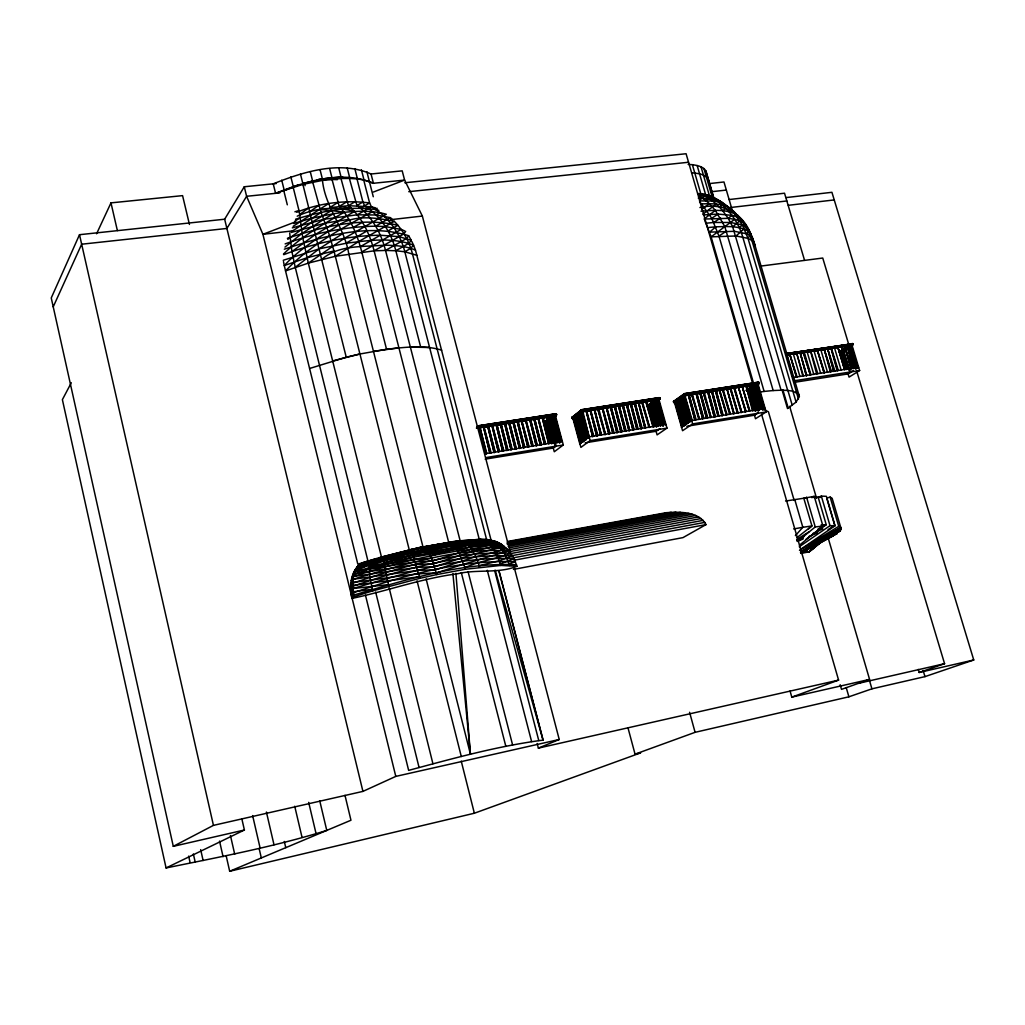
<?xml version="1.0" encoding="UTF-8"?>
<svg xmlns="http://www.w3.org/2000/svg" width="1025" height="1025" viewBox="0 0 1025 1025"><rect width="100%" height="100%" fill="white"/><g stroke="black" fill="none" stroke-linecap="round" stroke-linejoin="round"><path stroke-width="1.5" d="M756.629 382.902L758.269 382.171L759.243 383.055L757.744 384.349L684.79 395.752L683.931 393.767L684.508 394.164M841.768 352.1L840.487 350.934L841.999 350.922M782.152 390.256L787.507 408.565L796.079 402.107L748.019 238.377L742.382 224.936L733.887 213.149L734.015 211.611C723.765 203.001 711.901 193.943 697.974 193.533M748.058 389.948L747.084 391.255L746.777 389.436M675.078 401.185C676.244 404.862 671.247 400.532 674.873 400.993M657.807 398.097C667.749 396.906 639.869 408.373 649.44 404.99M573.821 417.636L573.142 418.802L571.873 417.662L581.611 409.68L659.203 397.623M554.012 414.523C561.662 412.05 548.516 423.043 546.799 422.915C542.071 422.082 550.374 417.226 551.309 416.445L557.715 442.249L550.873 416.803M582.584 411.576L581.508 409.731L582.443 410.628M796.079 402.107L799.372 396.496L798.744 394.266L792.876 391.204L787.687 390.435L742.689 236.877C738.666 222.963 729.992 210.484 718.294 201.925L718.563 200.49L714.271 199.17L698.281 198.12M704.752 220.426L711.119 236.852L736.001 235.981L748.019 238.377L750.825 233.943C742.382 212.598 722.522 202.245 699.934 207.562M840.936 351.985L853.082 344.016L785.855 353.689L852.967 343.798L851.711 345.438L786.688 354.752M796.579 392.498L751.902 240.439C748.506 231.983 745.739 221.221 737.026 216.877L737.526 215.173C726.597 208.78 713.118 210.343 701.01 211.201M409.385 550.118L358.648 565.236C351.665 573.962 351.972 586.249 354.381 596.601L351.972 598.421C348.474 584.583 351.306 563.43 368.731 561.123M516.549 564.749C461.096 562.161 406.694 579.676 353.984 595.012L351.037 593.552L353.023 588.517C405.221 573.283 459.174 555.896 514.127 558.74L516.959 566.287C498.393 573.769 477.278 569.054 457.727 573.731C421.659 578.382 387.347 590.964 351.972 598.421M276.378 183.513L244.27 186.755L224.654 219.209L79.502 234.699L51.25 297.955L173.289 846.342L244.411 830.007L241.9 819.103M53.223 306.834L81.654 244.219L226.884 228.447L246.602 196.3L244.27 186.755M96.581 233.777L110.982 202.873L182.578 195.634L189.446 224.449M71.302 382.748L62.384 399.648L166.076 867.957C219.939 856.938 274.123 846.765 326.77 830.429L319.762 800.884M828.085 529.605L834.722 525.364L826.727 498.137L830.147 497.087L832.146 498.291L841.217 529.067L840.128 530.95L800.909 553.18L837.22 533.397L834.722 532.552M499.47 544.121L501.891 544.672C490.475 536.37 475.536 541.443 462.698 541.392C425.349 544.698 388.821 555.038 355.047 571.309L352.741 574.948L369.231 569.029L413.844 557.126L487.951 543.737L501.891 544.672L506.67 548.529L512.564 555.922L514.127 558.74L500.264 563.891L500.661 565.441L516.959 566.287M405.669 231.304L404.042 233.828L374.112 250.83L335.329 256.288L308.307 263.118L285.539 270.907L357.815 564.147L381.467 557.011L418.264 547.786L453.357 541.546L479.277 539.432L486.606 539.56L493.525 541.085L479.636 539.381L460.904 540.7L422.992 546.966L348.756 253.777C344.554 227.396 325.04 207.153 322.478 180.4L302.875 184.385L275.584 193.315L273.227 183.834C303.31 171.88 339.813 160.22 371.037 173.994L402.197 170.855L404.606 180.08L422.351 216.057L511.449 556.767M284.348 249.19C323.58 236.224 367.796 223.053 408.642 235.712L406.643 238.441L385.528 250.433L374.112 250.83C369.705 233.956 361.992 217.121 348.398 205.692L340.992 178.529L322.478 180.4M408.642 235.712L411.268 240.324L408.898 243.271L395.829 250.753L385.528 250.433C381.069 232.995 371.857 216.083 356.931 205.525L349.384 178.44L340.992 178.529M748.455 231.343C738.692 225.5 726.674 226.525 715.77 226.82L709.633 232.124L734.464 231.304L746.469 233.738L748.455 231.343L750.825 233.943L754.285 243.015L799.372 396.496M700.037 200.887L712.683 201.054L714.271 199.17C727.02 204.603 737.731 214.161 745.982 225.462L750.825 233.943L755.143 246.051L752.734 238.415L750.582 234.84M358.648 565.236L356.636 567.543L382.146 557.152M795.387 535.652L802.831 527.298L811.877 525.953L796.989 537.625M801.358 553.359L809.071 551.847L816.592 544.134M295.559 219.235C321.338 211.317 348.82 205.666 375.816 209.612L377.174 208.293M283.438 254.11C301.017 236.724 322.849 224.373 344.246 212.29C358.225 211.009 372.652 210.292 386.284 214.263L344.272 238.364L308.307 263.118L381.467 557.011M743.637 222.886L739.858 220.811L732.657 226.794L781.088 390.205L787.687 390.435M284.963 247.089L301.991 233.431L323.913 219.273L333.522 213.725L344.246 212.29C352.907 224.039 358.122 237.928 361.774 251.958L386.54 349.269C404.734 347.321 423.838 344.682 441.673 350.14M688.147 164.397L692.375 164.679L700.793 193.687L712.683 201.054L719.601 207.268L722.087 204.923L726.763 206.358L732.363 210.65M804.433 550.758L809.071 551.847L819.411 542.263M287.794 239.338L312.266 221.951L331.562 210.561L344.246 212.29L339.224 206.422L331.959 179.183M821.268 541.982L809.071 551.847L821.794 540.213M739.294 227.729L742.382 224.936L746.213 227.025L736.001 235.981M702.894 214.187L716.257 204.039L722.087 204.923M732.657 226.794L728.198 218.338L722.715 210.727L725.636 208.177M701.92 209.241L709.351 203.693L716.257 204.039M808.418 528.964L811.941 525.94L803.792 498.227L785.586 501.046M484.095 427.092L491.065 452.781L489.886 453.242L483.531 427.041L489.886 453.242M821.358 541.853L809.071 551.847L823.152 539.906M809.071 551.847L819.821 542.776M492.577 425.772L499.559 451.397M714.271 199.17L710.017 196.672L698.96 195.557L706.058 200.721L710.017 196.672L714.092 197.927L719.332 201.233M522.02 421.16L529.041 446.618L527.849 447.092L521.482 421.108L527.849 447.092M800.41 539.048L815.247 526.94L822.947 526.081L814.26 496.356L803.856 498.214L806.931 497.919M799.462 545.185L822.947 526.081M367.937 560.944L295.251 267.307L319.108 248.87L342.632 233.636M526.197 420.506L533.231 445.952L532.039 446.413L525.658 420.455L532.039 446.413M485.619 453.934L479.277 427.707L485.619 453.934L486.388 453.806L480.033 427.592L486.811 453.46M296.738 212.278C319.172 203.065 345.271 199.811 369.602 202.95L371.447 206.832C388.142 216.442 400.16 233.188 404.824 251.791L479.277 539.432M494.127 452.55L487.772 426.374L494.127 452.55L495.318 452.089L488.541 426.259L494.896 452.435M538.689 418.559L545.723 443.915L544.531 444.389L538.151 418.507L544.531 444.389M502.609 451.179L496.241 425.055L502.609 451.179L503.8 450.718L497.01 424.939L503.365 451.051M781.088 390.205L773.183 390.538L724.765 226.487L715.348 210.381L704.072 219.043L728.198 218.338L731.94 215.365L737.026 216.877M506.837 450.5L500.469 424.401L506.837 450.5L508.028 450.026L501.225 424.273L507.593 450.372M499.316 543.122C449.988 540.226 400.429 558.523 353.83 572.283L356.072 569.054C400.045 551.104 448.847 537.074 496.638 541.828L498.252 543.852L499.316 543.122L486.773 539.547L479.636 539.381C490.68 542.494 497.074 553.59 500.264 563.891M545.3 421.583L552.629 415.778M545.274 421.852L552.565 416.073M545.313 422.121L553.795 415.394M545.415 422.377L553.923 415.65L556.139 415.561L476.407 428.014M545.582 422.607L554.128 415.843M545.787 422.8L554.41 415.983M551.347 443.722L546.222 422.62L546.966 422.505L552.539 443.287M553.052 442.428L547.914 421.288L548.644 421.173L555.422 446.426L554.243 446.887L554.973 446.759M555.153 442.621L549.592 419.955L550.335 419.84L556.332 442.172M559.381 443.005L552.539 417.623L556.601 414.407L477.407 426.772M546.03 422.928L551.091 418.93M551.54 418.572L556.626 414.702L477.548 427.041M546.299 422.992L556.549 414.997L477.676 427.322M515.268 449.129L508.9 423.082L515.268 449.129L516.459 448.668L509.643 422.966L516.023 449.001M519.47 448.45L513.089 422.428L519.47 448.45L520.662 447.976L513.845 422.3L520.226 448.322M523.66 447.771L517.292 421.762L523.66 447.771L524.416 447.643L518.035 421.647L524.851 447.297M571.899 417.406L581.739 409.692M571.873 417.662L582.033 409.923M571.912 417.931L581.482 410.525L660.151 398.251M536.203 445.734L529.822 419.802L536.203 445.734L536.959 445.606L530.578 419.686L537.408 445.273M572.014 418.187L581.572 410.807L660.177 398.533M572.181 418.418L581.7 411.076L660.113 398.827L648.761 406.746L657.678 399.66M739.858 220.811L734.682 219.286L711.119 236.852L753.593 383.376M572.386 418.61L581.841 411.32L659.946 399.109L648.761 406.746M572.629 418.738L582.597 411.166M573.142 418.802L582.61 411.397M573.385 418.725L582.853 411.512L589.273 437.137M540.38 445.055L533.987 419.161L540.38 445.055L541.572 444.594L534.743 419.033L541.123 444.94M586.697 411.051L593.808 436.137M283.707 254.674L291.92 251.599L315.457 234.418L354.432 211.47C335.444 205.974 314.97 207.934 297.212 216.185M351.037 593.552C403.312 575.614 459.495 559.612 515.46 561.7L508.874 563.942L509.271 565.48M590.772 410.41L597.882 435.471L596.678 435.933L590.259 410.359L596.678 435.933M594.82 409.782L601.47 435.164L594.577 409.962M552.834 443.043L546.44 417.213L552.834 443.043L554.025 442.582L547.183 417.098L553.577 442.915M598.869 409.142L605.519 434.498L604.788 434.613L597.895 409.449L605.519 434.498M351.575 596.845L353.984 595.012M557.421 442.031L550.579 416.56L557.702 442.467M602.918 408.514L610.042 433.498L608.837 433.959L602.405 408.463L608.837 433.959M552.539 448.168L553.731 447.707M556.396 445.26L553.282 448.04L485.184 459.149M606.954 407.886L614.077 432.845L612.873 433.306L606.441 407.822L612.873 433.306M308.307 263.118L302.772 237.915L299.697 214.545L308.73 207.78L302.875 184.385M555.447 415.804L563.302 444.978L554.269 451.756L553.282 448.04M579.766 443.722L580.483 443.607L573.705 418.572L572.975 418.687L579.766 443.722L589.132 436.893M582.828 441.967L582.097 442.083L575.281 416.983L576.012 416.868L582.828 441.967L575.563 417.226M638.972 402.876L645.648 428.002L638.716 403.068M658.998 399.609L666.98 428.104L590.144 440.609L580.893 447.387L579.894 443.697M642.688 402.441L649.619 427.348L648.915 427.463L641.983 402.556L649.619 427.348M646.916 401.633L653.591 426.708L652.887 426.823L645.942 401.928L653.591 426.708M648.133 405.195L655.052 400.224L661.509 425.426M648.018 405.682L657.332 398.943M648.056 405.951L657.473 399.468M653.668 425.234L648.518 406.784L658.293 399.724L665.251 424.555L657.794 400.083M699.55 200.195L704.944 195.877L697.961 194.097M616.909 432.653L610.477 407.194L616.909 432.653L618.113 432.191L611.195 407.079L617.627 432.537M806.098 539.188L811.134 535.562M816.169 531.949L826.24 524.71L818.168 497.215L811.646 497.471M620.932 431.999L614.5 406.566L620.932 431.999L622.137 431.538L615.218 406.451L621.65 431.884M624.955 431.346L618.511 405.938L624.955 431.346L625.673 431.23L619.241 405.823L626.147 430.897M673.489 401.428L684.239 393.805M673.463 401.685L684.367 393.959M673.502 401.954L683.957 394.535L759.217 382.786M673.604 402.197L684.034 394.804L759.243 383.055L746.853 391.294L747.52 391.191M673.771 402.428L684.149 395.061L759.179 383.35M673.976 402.607L684.277 395.304L759.012 383.632L747.327 391.319M674.207 402.735L684.418 395.509L758.769 383.888M292.151 231.202L321.056 212.47L312.715 182.142M674.45 402.799L684.559 395.65L758.462 384.093M674.706 402.799L684.867 395.701M684.969 395.688L692.195 420.199L681.548 427.118M640.958 428.757L634.513 403.44L640.958 428.757L642.163 428.296L635.218 403.325L641.663 428.642M692.49 394.651L699.473 419.276L698.768 419.392L691.785 394.766L699.473 419.276M309.588 368.488L346.245 357.213L309.627 211.791L318.596 205.513M704.367 392.652L711.094 417.393L710.402 417.508L703.406 392.947L711.094 417.393M656.846 426.182L650.388 400.954L656.846 426.182L657.55 426.067L651.106 400.852L658.05 425.721M321.76 259.428C338.634 244.616 362.991 247.102 384.029 245.154C394.625 245.423 405.631 245.782 415.471 250.151L491.052 540.111L489.104 540.213L496.638 541.828L495.921 542.34L498.252 543.852M850.904 343.9L852.518 343.503M293.124 226.294L328.372 203.744M655.385 431.384L656.577 430.936M585.173 442.838L656.077 431.269L659.78 428.706M719.768 390.243L727.033 414.548M572.155 416.97L573.564 417.149M666.98 428.104L657.089 434.895L656.077 431.269M723.33 389.833L730.338 414.267L729.659 414.382L722.651 389.936L730.338 414.267M799.257 546.773L830.007 525.671L835.042 525.761L826.393 496.331L821.345 496.1L818.181 497.227L820.717 497.343L818.181 497.227M727.161 389.231L734.169 413.652M800.551 549.387L835.042 525.761M545.556 421.16L546.773 421.134M730.979 388.629L738 413.037L737.308 413.139L730.3 388.744L738 413.037M734.797 388.039L741.805 412.409L741.126 412.524L734.105 388.142L741.805 412.409M738.602 387.437L746.149 411.448M786.79 355.201L793.094 377.764L790.788 370.063M294.739 221.323L299.928 217.812M681.92 426.797L675.027 402.338L675.718 402.236L682.612 426.682L681.42 427.143L682.112 427.028L675.232 402.582L674.54 402.684L682.56 430.718L692.644 423.914L766.149 411.947L758.077 384.119M684.008 395.983L690.978 420.647L765.111 408.373L763.074 409.692L756.053 385.477L755.374 385.579L762.536 410.038M690.389 421.48L689.684 421.595L682.727 396.957L683.432 396.842L690.389 421.48L682.932 397.2L682.227 397.316L689.184 421.941M742.408 386.848L749.954 410.833M789.993 354.855L797.078 376.893M694.886 420.019L688.403 395.009L694.886 420.019L696.09 419.558L689.108 394.907L695.578 419.904M392.37 219.504L390.435 217.672L375.662 226.192C344.746 226.538 314.086 233.264 285.142 243.899M746.469 386.066L753.695 410.397M793.452 354.343L799.923 376.444M749.98 385.656L757.911 410.897M800.358 353.292L806.944 375.598M746.367 389.974L755.207 384.042M746.354 390.218L756.399 383.478M746.392 390.487L756.424 383.747L757.744 384.349M773.183 390.538L764.125 391.422L718.973 236.07L711.747 218.312L718.038 214.084L731.94 215.365M718.973 236.07L726.533 231.009M746.495 390.73L756.553 383.991M746.648 390.948L756.757 384.17M746.853 391.14L757.039 384.311M807.239 352.254L813.837 374.522M706.11 223.207L713.861 222.463L720.511 218.017M810.954 351.562L817.796 373.664M714.258 416.88L707.788 391.986L714.258 416.88L715.476 416.419L708.48 391.883L714.963 416.765M814.106 351.216L820.705 373.459M817.54 350.704L824.651 372.588M721.972 415.625L715.488 390.781L721.972 415.625L723.189 415.176L716.18 390.679L722.663 415.522M820.948 350.191L827.559 372.382M824.369 349.679L831.493 371.524M725.815 415.01L726.507 414.894L719.332 390.179L726.341 414.664M827.777 349.153L834.914 370.986L833.773 371.422L827.688 348.91L833.773 371.422M831.454 348.462L838.322 370.461M834.581 348.128L841.192 370.256M837.976 347.616L845.113 369.397M500.661 565.441L465.401 569.259L436.804 574.564L431.525 558.317L425.349 547.542L424.414 546.722L409.282 549.951L335.329 256.288L358.737 241.516L394.305 221.336C403.004 230.241 409.218 241.464 412.357 253.495L486.606 539.56M841.358 347.103L847.893 368.962M796.451 376.982L789.878 354.612L796.566 377.226M844.741 346.604L851.89 368.334M744.932 411.909L745.623 411.794L738.448 387.194L745.47 411.563M840.487 350.934L849.277 345.22M840.474 351.152L850.468 344.656M840.513 351.396L850.494 344.9L851.711 345.438M749.275 410.948L742.241 386.604L749.429 411.179M802.87 376.239L796.797 353.561L803.498 376.149M840.603 351.613L850.596 345.118M840.756 351.818L850.801 345.297M846.163 369.628L840.936 352.139L847.611 347.898M855.491 368.974L848.879 346.975L853.108 344.259L786.021 354.368M841.358 352.164L853.043 344.528L786.124 354.612M375.739 207.934L371.447 206.832L357.251 214.802L323.913 219.273L292.343 227.858M809.776 375.163L810.916 374.727L804.317 352.433L803.19 352.869L810.288 374.83M756.335 410.064L757.014 409.949L749.839 385.413L756.86 409.718M760.793 409.334L754.298 384.708M816.656 374.087L810.685 351.742M753.798 415.33L754.989 414.882M758.346 412.409L754.464 415.215L686.788 426.259M756.86 384.58L764.432 408.488M824.036 372.677L817.438 350.447L824.138 372.921M766.149 411.947L755.489 418.751L754.464 415.215M830.365 371.947L824.279 349.423L830.878 371.614M837.182 370.883L831.096 348.398L837.707 370.55M844.51 369.487L837.886 347.373L844.587 369.73M851.288 368.436L844.664 346.347L851.032 370.038M796.681 539.56L808.879 531.898M337.866 202.489L329.589 207.691L348.398 205.692L371.447 206.832M854.671 367.898L848.649 345.745M847.483 373.997L848.598 373.574M849.994 372.421L843.434 350.512L850.071 372.652M850.891 345.668L858.04 367.373M794.413 382.338L848.085 373.907L853.364 370.589M817.771 544.339L837.22 533.397L818.783 542.34M852.018 345.233L859.629 370.525L849.046 377.123L848.085 373.907M838.745 526.35L799.487 550.31L840.718 527.401L838.745 526.35L830.147 497.087M801.652 551.219L840.718 527.401M404.529 230.83L401.121 229.421L361.774 251.958M346.898 201.784L339.224 206.422L351.472 208.421M283.22 260.299L319.108 248.87L345.848 243.309L367.065 230.894M348.398 205.692L355.303 201.63M357.251 214.802L376.047 214.981L379.968 212.675M356.931 205.525L362.914 202.015L356.995 178.901L349.384 178.44M362.914 202.015L364.657 205.91C380.595 215.865 391.281 232.726 395.829 250.753L404.824 251.791L410.807 248.293L413.549 245.142L411.845 241.528M360.326 246.641L380.301 235.225L399.238 236.685L411.268 240.324M394.305 221.336C376.406 217.761 355.137 214.392 339.147 224.885C319.8 236.826 299.787 248.665 284.284 265.552L285.539 270.907C309.793 245.18 341.722 228.46 372.459 211.662M507.58 541.469L666.353 512.679C679.831 511.821 698.345 511.142 706.046 524.595L682.996 537.613L513.423 569.413M841.217 529.067L800.41 552.206L840.128 530.95L825.932 538.189M360.493 208.242L369.602 202.95L363.683 179.913L356.995 178.901M388.052 230.984L397.867 225.257C360.967 216.89 322.516 226.73 287.384 238.3M353.202 227.473L362.478 222.31M801.089 553.436L806.649 550.412M796.976 540.406L803.946 536.664M817.873 529.195L826.227 524.71L821.025 525.005M173.289 846.342L213.443 825.368L362.927 791.39L395.791 776.399L559.24 739.499L514.038 566.684M820.359 542.161L833.056 535.998M166.076 867.957L244.411 830.007M797.194 540.995L802.882 538.292M812.825 533.577L822.767 528.862M275.571 193.328C305.668 181.271 342.119 169.804 373.433 183.283L371.037 173.994M282.259 191.316L298.608 184.718M797.36 541.443L803.126 538.983M808.892 536.511L817.54 532.821M831.954 526.645L834.837 525.415M508.874 563.942C506.004 554.653 500.328 545.607 491.411 541.162C449.629 541.559 407.591 550.31 369.205 566.825L369.935 576.87L372.677 590.887L354.381 596.601M226.141 855.657L229.677 871.263L350.96 820.243L344.989 795.336M811.582 497.471L814.26 496.356M537.164 743.471L538.368 748.122L559.24 739.499M465.401 569.259L464.991 567.683C479.61 560.803 495.895 559.355 510.796 553.269C456.356 550.873 401.723 566.53 350.819 583.853L353.113 579.279C403.542 564.519 455.728 547.798 508.823 550.797C484.62 558.087 460.417 564.877 436.407 572.975C408.347 573.411 380.762 579.522 352.882 582.251L350.653 587.03C402.146 569.426 457.47 553.615 512.564 555.922L499.226 560.79L479.149 565.672C476.048 555.883 471.167 544.659 460.904 540.7M295.725 221.746L262.912 234.302L395.791 776.399M373.292 192.072L404.606 180.08L373.01 183.321M628.018 727.955L635.052 754.169L695.091 732.324L848.892 696.808L871.929 688.838L924.973 676.628L973.75 659.985L831.928 192.303L786.034 197.594M790.044 690.991L791.8 697.128L838.591 680.113L761.562 414.267M229.703 871.263L474.357 813.235L640.625 752.875L635.052 754.169M828.264 538.279L869.572 679.396L841.512 689.364L840.167 684.751M918.285 669.402L919.194 672.477L944.576 663.688L856.772 371.306M449.655 542.199L453.883 545.3L458.06 550.899L491.769 547.555L506.67 548.529L495.165 552.296L475.767 556.626L435.51 569.785L417.79 570.4L353.113 579.279L351.229 580.752L353.561 576.447C387.681 565.313 422.62 556.639 458.06 550.899C472.627 545.057 488.912 544.647 504.351 546.479L474.396 553.923L434.562 566.697L416.957 567.402L353.561 576.447L351.87 577.78L354.202 573.782L416.137 564.544L433.588 563.737L472.922 551.399L497.958 545.672M294.905 211.803L298.967 210.484L293.124 187.088M293.573 223.527L311.318 218.287L333.522 213.725M291.138 232.457L325.348 223.091L348.923 219.337M295.251 267.307L291.92 251.599C320.377 242.015 350.178 235.558 380.301 235.225M365.887 561.905L368.744 560.995M649.261 406.81L649.799 405.4M374.625 559.24L370.166 560.534L369.205 566.825L414.574 559.394L431.525 558.317M355.047 571.309L415.343 561.867L432.563 560.931L471.359 549.092L495.857 543.903L485.927 542.225L428.373 551.77L412.511 553.321L426.323 548.67L453.883 545.3C420.481 550.989 386.899 558.241 355.137 569.798L357.277 567.017L369.487 563.148L411.922 551.822L419.866 578.318L436.804 574.564M372.677 590.887L419.866 578.318M499.047 570.874L543.058 740.127C497.458 746.072 452.973 758.487 408.642 770.377L365.451 595.153M430.474 555.896L468.015 545.197L487.951 543.737M409.398 550.053L383.517 556.652L384.657 567.004L388.834 586.223M332.651 360.903L359.929 353.997L386.54 349.269M451.051 542.942L459.328 540.918M346.245 357.213L359.929 353.997M335.329 256.288L333.958 250.946L307 257.762L284.284 265.552L283.489 261.606M858.412 683.368L944.576 663.688M919.194 672.477L973.75 659.985M538.368 748.122L838.591 680.113M791.8 697.128L869.572 679.396M409.282 549.951L424.414 546.722L418.264 547.786M383.722 560.662C411.32 554.858 439.571 553.474 466.273 543.647L452.461 543.98L425.349 547.542M513.23 557.843L704.867 522.391M513.999 560.227L706.046 524.595M509.13 549.669L695.668 515.511M508.72 551.77L698.602 516.908M509.797 553.743L701.126 518.535M510.77 555.87L703.214 520.367M507.426 542.033L671.234 512.308M507.208 542.84L675.936 512.205M507.042 543.878L680.446 512.346M508.438 544.852L684.713 512.756M508.195 546.351L688.697 513.423M509.463 547.773L692.362 514.345M383.952 562.533L413.844 557.126M793.658 528.938L802.831 527.298L794.747 499.47M486.068 457.56L563.302 444.978M658.434 429.642L657.243 430.103L657.947 429.988M757.001 413.588L755.797 414.036L756.476 413.933M485.068 453.742L562.289 441.237M589.003 436.906L665.955 424.44M588.67 437.227L581.662 411.986L658.665 399.84M690.978 420.647L691.683 420.532L684.508 395.624M763.894 408.834L764.573 408.719L757.398 384.234M687.762 422.902L688.467 422.787L681.522 398.2L680.831 398.302L687.967 423.12M747.366 390.948L748.045 390.845M545.787 422.966L546.517 422.851L552.091 443.62M648.518 406.784L649.222 406.682L652.669 419.046M555.665 413.767L477.496 425.952L555.998 413.818M758.269 382.171L683.931 393.767L758.615 382.235M581.444 409.859L659.549 397.674M477.394 426.259L556.28 413.959M581.418 410.038L659.831 397.815M683.867 394.061L758.897 382.363M477.407 426.502L556.485 414.164M581.431 410.269L660.036 398.007M683.893 394.279L759.102 382.556M792.978 377.533L858.642 367.283L856.631 368.552L849.405 346.629M857.515 367.706L851.416 345.335M477.817 427.566L556.396 415.292M581.995 411.512L659.703 399.366M476.574 428.168L555.832 415.778M659.395 399.583L582.123 411.627L590.144 440.609M476.907 428.258L555.102 416.035M552.539 417.623L553.282 417.508L559.714 441.403M656.167 401.39L662.855 426.208M755.527 385.836L754.848 385.938L761.421 408.629M551.296 418.61L552.027 418.495L558.446 442.352M654.796 402.389L660.664 424.26M754.041 386.822L753.362 386.938L759.922 409.59M654.309 402.735L660.574 426.054M681.023 398.546L680.331 398.661L687.262 423.235M753.516 387.181L752.837 387.283L759.397 409.936M794.067 380.813L859.629 370.525M751.363 388.27L752.03 388.167L758.59 410.794M549.157 420.314L549.887 420.186L555.883 442.518M678.896 399.929L685.353 424.542M750.838 388.629L751.504 388.526M651.554 404.99L650.849 405.106L656.871 426.682M547.465 421.647L548.196 421.531L553.398 440.852M575.307 417.265L581.636 442.416M651.067 405.349L650.363 405.452L656.384 427.015M786.226 354.829L852.902 344.784M852.672 345.015L786.342 355.022L852.39 345.207M848.008 347.834L853.569 368.436M847.483 348.18L853.031 368.769M785.855 353.689L852.774 343.631M785.88 353.894L852.967 343.798M419.456 576.729L352.843 585.339L350.729 590.272L353.023 588.517L388.437 584.622M756.245 392.537L764.125 391.422M345.848 243.309C368.116 240.452 392.037 236.826 413.549 245.142L415.471 250.151M373.459 351.332L398.917 347.847M316.264 180.438L327.59 179.298L337.366 179.644M759.704 266.231L822.742 258.031L856.093 368.885M353.394 591.745L372.28 589.285M788.327 205.308L834.235 199.926M729.774 207.601L786.841 200.964M292.907 230.868L262.912 234.302L246.602 196.3L279.787 192.892M390.768 219.67L422.351 216.057M729.057 199.555L784.522 193.213L804.574 260.376M710.825 191.803L726.341 190.061M708.852 183.654L723.97 181.976L732.632 211.547M408.77 191.675L688.544 162.257M404.811 182.757L686.084 153.737L752.658 383.542M318.749 179.247L322.132 178.914M325.079 178.619L342.645 176.851M707.967 227.576L715.77 226.82M703.393 214.93L718.038 214.084M489.104 540.213L491.052 540.111L486.773 539.547M713.861 222.463L730.556 222.476L742.382 224.936M699.524 201.925L701.497 203.911L709.351 203.693L715.348 210.381M462.698 541.392L483.864 540.982L501.891 544.672M464.492 542.379L485.927 542.225M410.359 347.078L429.603 347.526M375.662 226.192L385.426 226.602L401.121 229.421M691.99 172.879C698.089 173.404 707.096 174.109 708.928 181.22M319.659 209.497L331.562 210.561M376.047 214.981L390.435 217.672M728.198 218.338L734.682 219.286M712.683 201.054L718.294 201.925M692.375 164.679C697.679 165.499 705.2 166.729 706.533 172.982L714.412 200.042M404.824 251.791L417.021 255.34M375.816 209.612L378.84 210.381M363.683 179.913L373.433 183.27M785.932 353.394L786.444 354.048M700.793 193.687L710.017 196.672L705.559 194.442L697.154 165.525M705.559 194.442L721.741 202.271L728.198 207.447M759.692 407.719L768.404 411.755L794.17 500.431M701.01 166.806L709.402 195.634L717.116 199.619L719.038 201.707M748.019 238.377L751.902 240.439L754.285 243.015L750.351 235.814L746.469 233.738M721.741 202.271L718.563 200.49L726.763 206.358L733.887 213.149M721.395 203.091L723.752 204.462L721.536 202.847M748.57 229.626L746.853 228.485L749.454 232.675M706.058 200.721L709.351 203.693M750.351 235.814L752.734 238.415M734.015 211.611L736.232 214.058M719.601 207.268L722.715 210.727M701.497 203.911L711.747 218.312M737.526 215.173L740.742 218.927M744.663 225.474L746.123 227.486M458.06 550.899L464.991 567.683M410.91 549.669L411.922 551.822M321.056 212.47L328.256 231.471L333.958 250.946M848.047 345.835L854.748 368.142M847.508 346.181L854.171 368.359M843.344 352.305L848.162 368.372M846.868 367.77L841.448 351.793L846.688 369.295M923.141 670.504L924.973 676.628M803.702 352.523L810.391 375.06M788.712 362.85L790.032 367.322M796.233 391.486L798.475 399.122M743.048 221.477L743.932 224.462M821.345 496.1L830.007 525.671M787.789 390.102L792.261 405.375M789.647 406.348L816.592 498.393M869.226 679.626L871.929 688.838M782.831 389.679L788.225 408.117M806.534 497.099L815.247 526.94M705.725 170.573L713.643 197.735M703.893 168.497L712.247 197.223M846.227 687.621L848.892 696.808M753.618 384.823L760.114 409.449L753.093 385.182M754.08 386.963L760.166 407.988M756.13 410.602L750.031 389.513L749.365 389.615L755.463 410.692M755.604 410.935L749.506 389.859L748.839 389.961L754.925 411.025M753.17 410.743L746.046 386.002L752.491 410.82M734.002 413.421L726.994 388.988L733.49 413.767M707.737 417.675L700.754 393.088L707.224 418.021M703.868 418.303L696.872 393.69L702.919 417.111M691.619 420.288L692.644 423.914M679.127 399.891L686.045 424.427M495.216 570.182L543.058 740.127L498.855 570.861M663.636 424.209L657.127 400.967L656.423 401.083L663.354 425.862M656.641 401.326L663.137 424.555M655.731 403.991L661.317 423.978M654.565 400.583L661.099 423.966M654.808 402.799L660.83 424.324M659.447 425.285L653.399 403.658L652.694 403.773L658.78 425.567M658.96 425.618L652.951 404.145L652.207 404.119L658.293 425.9M655.295 426.349L649.709 406.323L649.004 406.438L654.578 426.438M653.527 422.095L654.808 426.682M638.165 428.95L631.233 403.952L637.678 429.283M634.168 429.59L627.249 404.58L633.271 428.463M606.697 408.065L613.603 433.191M689.582 712.285L695.091 732.324M602.662 408.706L609.567 433.844M590.528 410.602L597.408 435.817M586.467 411.23L593.347 436.471M580.778 413.203L587.235 436.932M580.048 413.318L586.902 438.533M583.712 439.533L577.293 415.894L576.562 415.996L583.379 441.134M554.986 416.163L561.841 441.583M554.704 415.919L561.098 441.698L554.256 416.278M560.572 442.544L553.731 417.149L552.988 417.265L559.829 442.659M552.014 420.468L557.6 441.211M551.245 420.455L557.254 442.813M549.592 419.955L555.998 443.761M547.914 421.288L553.897 443.569M546.222 422.62L551.796 443.377M549.887 443.248L543.045 417.739L549.438 443.594M538.445 418.738L545.287 444.261M525.966 420.698L532.782 446.285M521.789 421.352L528.605 446.964M512.244 449.347L505.44 423.62L511.411 448.181M492.346 425.952L499.137 451.743M483.877 427.284L490.642 453.114M494.627 570.489L538.766 740.537M487.272 570.284L531.603 741.562M479.149 565.672L479.559 567.248M395.829 250.753L420.66 346.975M366.847 171.662L369.256 181.002M369.346 181.451L373.279 196.749M385.528 250.433L460.148 540.828L448.681 542.366L374.112 250.83M468.105 571.758L512.615 744.996M361.415 169.855L363.824 179.234M461.301 572.578L505.825 746.315M354.829 168.625L357.238 178.03M347.219 167.985L349.627 177.427M338.762 167.972L341.171 177.44M329.653 168.587L332.049 178.068M426.105 578.83L470.437 754.233L455.907 573.295M320.082 169.817L322.478 179.324M417.034 580.778L461.288 756.514M461.237 761.101L474.357 813.235M310.267 171.649L312.663 181.156L302.836 183.539L300.453 174.019M304.399 182.988L305.078 185.666M290.857 176.889L293.24 186.396M389.141 587.863L432.922 763.74M281.721 180.182L284.079 189.689M283.682 190.202L287.308 204.808M375.624 592.002L419.058 767.469M224.654 219.209L362.927 791.39M308.679 802.37L316.033 833.517M294.726 806.252L302.042 837.399M284.309 841.461L285.77 847.675M266.41 812.043L274.008 844.792M252.624 815.567L260.158 848.252M110.982 202.873L117.375 230.587M259.171 848.713L261.324 857.963M230.433 835.49L234.712 854.209M219.542 841.102L223.078 856.708M79.502 234.699L213.443 825.368M200.669 849.623L203.117 860.526M193.366 853.979L195.122 861.769M308.73 207.78L309.627 211.791M188.651 856.131L190.048 862.358M298.967 210.484L299.697 214.545M291.92 251.599L289.691 232.931M452.922 573.821L470.437 754.233M492.013 425.721L498.368 451.871L492.013 425.721M504.684 423.735L511.052 449.808L504.684 423.735M542.302 417.854L548.683 443.71L542.302 417.854M586.197 410.999L592.604 436.599L586.197 410.999M594.321 409.718L600.74 435.279L594.321 409.718M622.521 405.311L628.966 430.705L622.521 405.311M623.238 405.208L629.683 430.59L623.238 405.208M626.531 404.683L632.963 430.052L626.531 404.683M630.516 404.068L636.961 429.411L630.516 404.068M638.485 402.825L644.93 428.117L638.485 402.825M654.347 400.339L660.805 425.542L654.347 400.339M696.18 393.805L702.65 418.764L696.18 393.805M700.049 393.19L706.533 418.136L700.049 393.19M711.645 391.383L718.128 416.252L711.645 391.383M712.337 391.281L718.82 416.137L712.337 391.281M800.243 353.048L806.329 375.701L800.243 353.048M585.864 439.712L585.134 439.84L578.305 414.664L579.023 414.548L585.864 439.712M584.57 440.673L583.84 440.788L577.024 415.65L577.741 415.535L584.57 440.673M686.545 424.081L685.853 424.196L678.934 399.648L679.626 399.545L686.545 424.081M684.636 425.375L683.944 425.49L677.038 400.98L677.73 400.877L684.636 425.375M684.136 425.721L683.444 425.823L676.538 401.339L677.243 401.223L684.136 425.721M580.944 443.274L580.214 443.389L573.423 418.341L574.154 418.226L580.944 443.274M588.094 438.072L587.363 438.188L580.509 412.96L581.239 412.844L588.094 438.072M586.338 439.379L585.608 439.494L578.753 414.305L579.484 414.19L586.338 439.379"/></g></svg>
